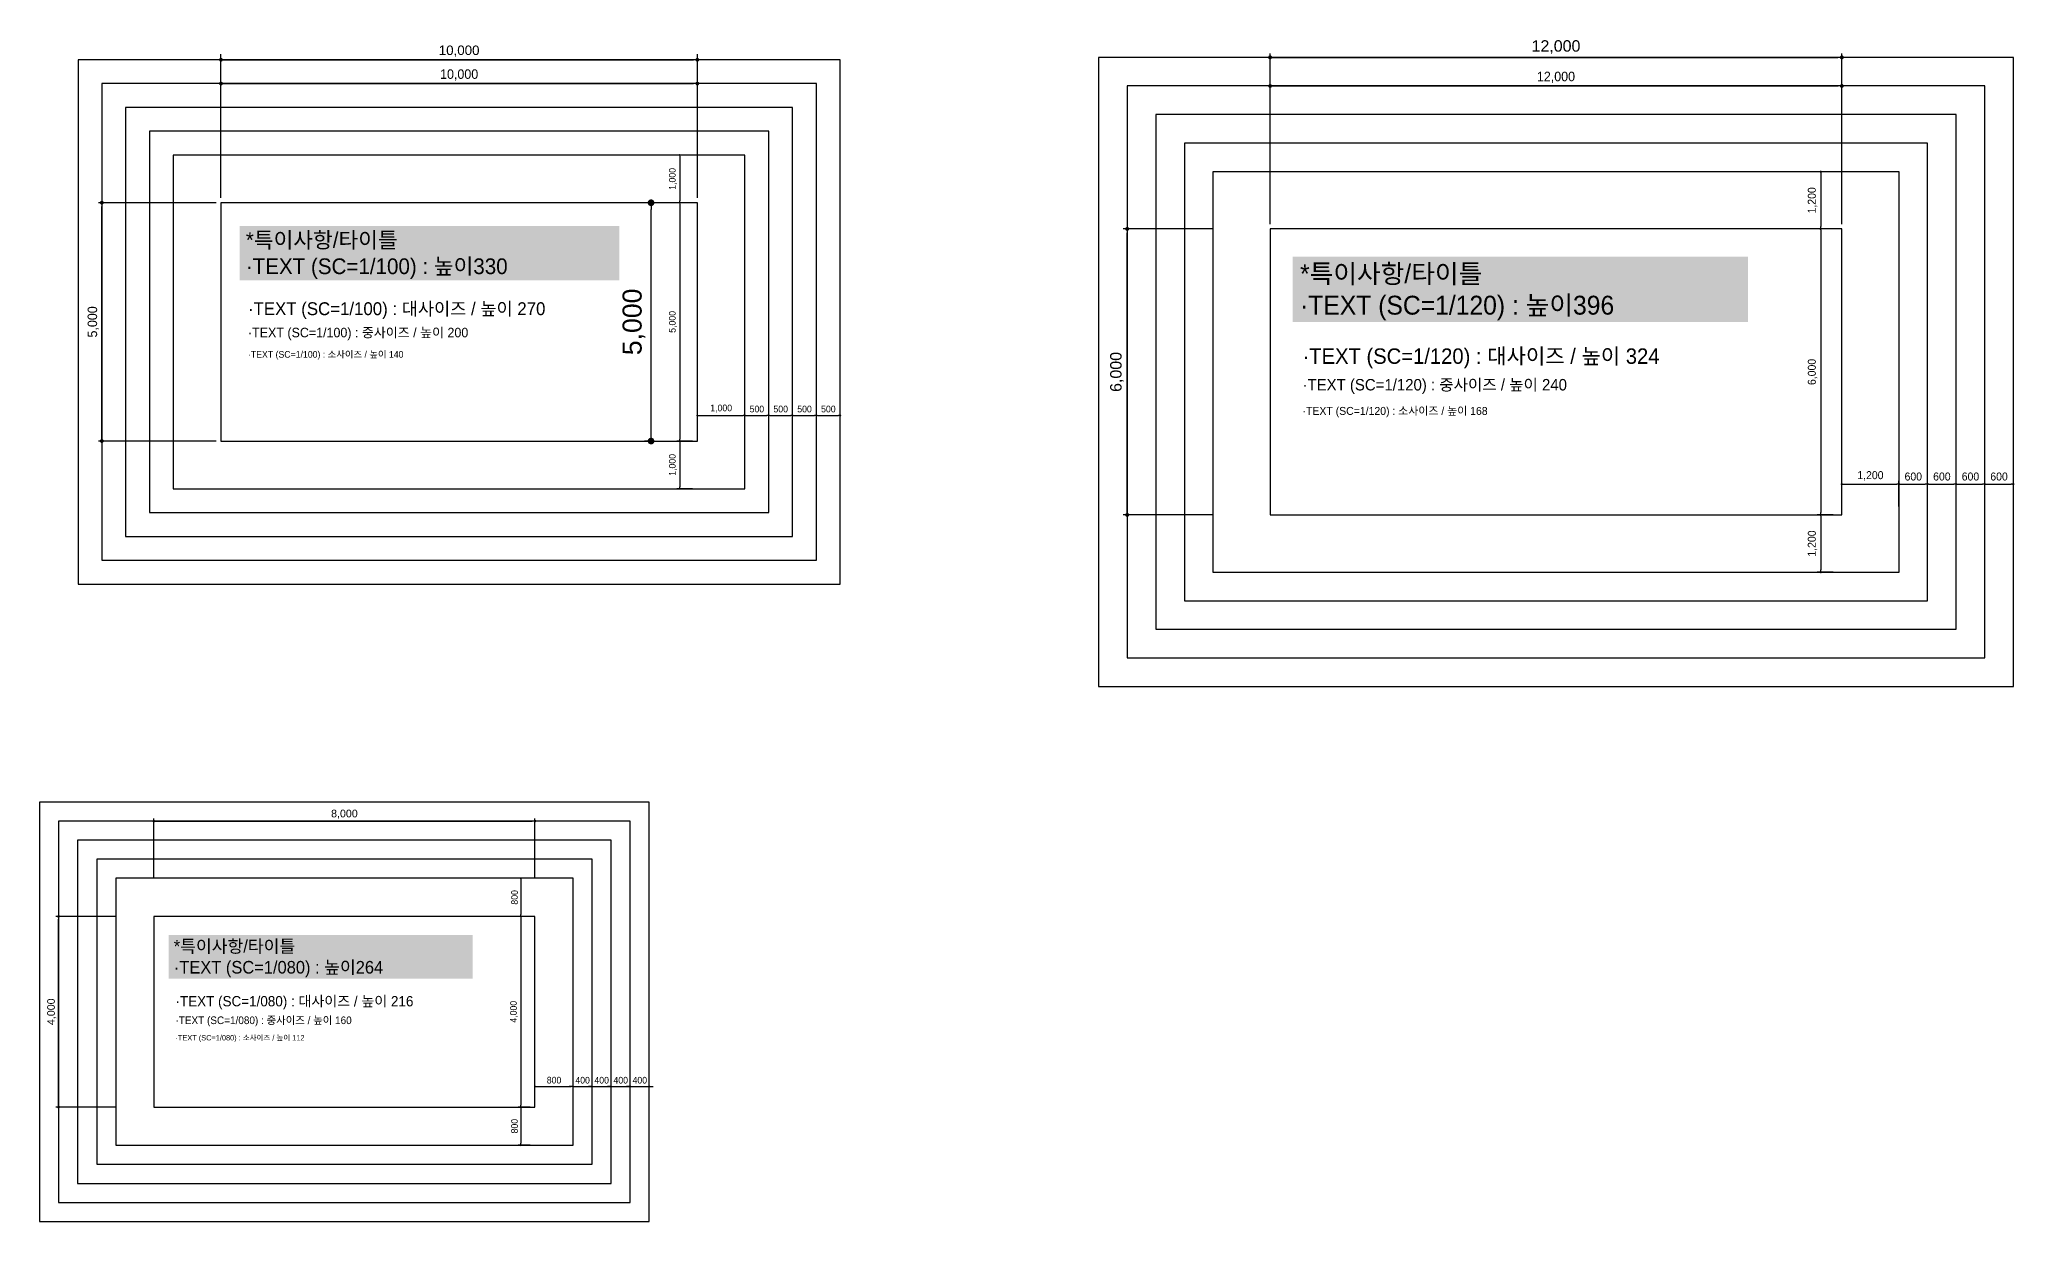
# Model space of a CAD drawing. Header units: millimetres. Extents: x -223175 to 287756, y -120611 to 352956.
# Drawn here: x -204078 to -162623, y -79862 to -55065 of the extents above; entities that cross this region are included whole.
import ezdxf
from ezdxf.enums import TextEntityAlignment as Align

# ---------------------------------------------------------------- set-up
doc = ezdxf.new("R2010")
doc.units = ezdxf.units.MM
doc.header["$LTSCALE"] = 50
doc.header["$PDMODE"] = 35
doc.layers.get('DEFPOINTS').update_dxf_attribs({"color": 108})
for name, color, linetype in [('1_ 설계변경(예정작업) 240', 240, 'Continuous'), ('EL_TEXT', 4, 'Continuous'), ('I-DIM', 255, 'Continuous')]:
    doc.layers.add(name, color=color, linetype=linetype)
doc.layers.add('Defpoint_ Grid Line_ 108', color=108, linetype='Continuous', plot=False)
doc.styles.add('HY울릉도L', font='HY울릉도l.ttf')
doc.styles.get("Standard").update_dxf_attribs({"font": 'arial.ttf'})
doc.dimstyles.new('YI_DIM_080 내부치수', dxfattribs={"dimscale": 80, "dimtxt": 2, "dimasz": 0.7, "dimexe": 0.7, "dimexo": 10, "dimgap": 0.6, "dimtad": 1, "dimdec": 0, "dimzin": 0, "dimdsep": 46, "dimlunit": 6, "dimtxsty": 'Standard', "dimblk": 'DOT', "dimcen": 0.09, "dimdle": 1, "dimclrd": 14, "dimclre": 14, "dimclrt": 3, "dimadec": 0, "dimazin": 0, "dimtfac": 1, "dimtdec": 0, "dimtix": 1, "dimtmove": 2, "dimatfit": 3, "dimldrblk": 'DOT', "dimfxl": 1, "dimtolj": 1, "dimtzin": 0, "dimarcsym": 0})
doc.dimstyles.new('YI_DIM_100 건축', dxfattribs={"dimscale": 100, "dimtxt": 2, "dimasz": 0.8, "dimexe": 1.2, "dimexo": 10, "dimgap": 0.6, "dimtad": 1, "dimdec": 0, "dimzin": 0, "dimdsep": 46, "dimlunit": 6, "dimtxsty": 'Standard', "dimblk": 'DOT', "dimcen": 0.09, "dimdle": 1, "dimclrt": 7, "dimadec": 0, "dimazin": 0, "dimtfac": 1, "dimtdec": 0, "dimtix": 1, "dimtmove": 2, "dimatfit": 3, "dimldrblk": 'DOT', "dimfxl": 1, "dimtolj": 1, "dimtzin": 0, "dimarcsym": 0})
doc.dimstyles.new('YI_DIM_100 안목치수', dxfattribs={"dimscale": 100, "dimtxt": 2, "dimasz": 0.8, "dimexe": 0.7, "dimexo": 1, "dimgap": 0.6, "dimtad": 1, "dimdec": 0, "dimdsep": 46, "dimlunit": 6, "dimtxsty": 'HY울릉도L', "dimblk": 'DOT', "dimcen": 5, "dimdle": 1.5, "dimclrd": 14, "dimclre": 14, "dimclrt": 4, "dimadec": 0, "dimazin": 0, "dimtfac": 1, "dimtdec": 0, "dimtix": 1, "dimtmove": 2, "dimatfit": 3, "dimldrblk": 'DOT', "dimfxl": 1, "dimtolj": 1, "dimtzin": 0, "dimarcsym": 0})
doc.dimstyles.new('YI_DIM_100 최소치수', dxfattribs={"dimscale": 100, "dimtxt": 1.4, "dimasz": 0.4, "dimexe": 0.6, "dimexo": 1, "dimgap": 0.6, "dimtad": 1, "dimdec": 0, "dimdsep": 46, "dimlunit": 6, "dimtxsty": 'HY울릉도L', "dimblk": 'DOT', "dimcen": 5, "dimdle": 1.5, "dimclrd": 14, "dimclre": 14, "dimclrt": 4, "dimadec": 0, "dimazin": 0, "dimtfac": 1, "dimtdec": 0, "dimtix": 1, "dimtmove": 2, "dimatfit": 3, "dimldrblk": 'DOT', "dimfxl": 1, "dimtolj": 1, "dimtzin": 0, "dimarcsym": 0})
doc.dimstyles.new('YI_DIM_120 건축', dxfattribs={"dimscale": 120, "dimtxt": 2, "dimasz": 0.7, "dimexe": 0.7, "dimexo": 10, "dimgap": 0.6, "dimtad": 1, "dimdec": 0, "dimzin": 0, "dimdsep": 46, "dimlunit": 6, "dimtxsty": 'Standard', "dimblk": 'DOT', "dimcen": 0.09, "dimdle": 1, "dimclrd": 7, "dimclre": 7, "dimclrt": 3, "dimadec": 4, "dimazin": 0, "dimtfac": 1, "dimtdec": 0, "dimtix": 1, "dimtmove": 2, "dimatfit": 3, "dimldrblk": 'DOT', "dimfxl": 1, "dimtolj": 1, "dimtzin": 0, "dimarcsym": 0})
doc.dimstyles.new('YI_DIM_120 안목치수', dxfattribs={"dimscale": 120, "dimtxt": 2, "dimasz": 0.7, "dimexe": 0.7, "dimexo": 10, "dimgap": 0.6, "dimtad": 1, "dimdec": 0, "dimzin": 0, "dimdsep": 46, "dimlunit": 6, "dimtxsty": 'Standard', "dimblk": 'DOT', "dimcen": 0.09, "dimdle": 1, "dimclrd": 7, "dimclre": 7, "dimclrt": 3, "dimadec": 0, "dimazin": 0, "dimtfac": 1, "dimtdec": 0, "dimtix": 1, "dimtmove": 2, "dimatfit": 3, "dimldrblk": 'DOT', "dimfxl": 1, "dimtolj": 1, "dimtzin": 0, "dimarcsym": 0})
doc.dimstyles.new('YI_DIM_120 최소치수', dxfattribs={"dimscale": 120, "dimtxt": 1.4, "dimasz": 0.4, "dimexe": 0.6, "dimexo": 1.5, "dimgap": 0.6, "dimtad": 1, "dimdec": 0, "dimdsep": 46, "dimlunit": 6, "dimtxsty": 'HY울릉도L', "dimblk": 'DOT', "dimcen": 5, "dimdle": 1.5, "dimclrd": 14, "dimclre": 14, "dimclrt": 7, "dimadec": 0, "dimazin": 0, "dimtfac": 1, "dimtdec": 0, "dimtix": 1, "dimtmove": 2, "dimatfit": 3, "dimldrblk": 'DOT', "dimfxl": 1, "dimtolj": 1, "dimtzin": 0, "dimarcsym": 0})
doc.dimstyles.new('YI_DIM_200 내부치수', dxfattribs={"dimscale": 200, "dimtxt": 2, "dimasz": 0.7, "dimexe": 0.7, "dimexo": 5, "dimgap": 0.6, "dimtad": 1, "dimdec": 0, "dimzin": 0, "dimdsep": 46, "dimlunit": 6, "dimtxsty": 'Standard', "dimblk": 'DOT', "dimcen": 0.09, "dimdle": 1, "dimclrd": 256, "dimclre": 256, "dimclrt": 3, "dimadec": 0, "dimazin": 0, "dimtfac": 1, "dimtdec": 0, "dimtix": 1, "dimtmove": 2, "dimatfit": 3, "dimldrblk": 'DOT', "dimfxl": 1, "dimtolj": 1, "dimtzin": 0, "dimarcsym": 0})

# ---------------------------------------------------------------- blocks, each defined once
blk = doc.blocks.new('_Dot')
at = {"color": 0, "linetype": 'ByBlock', "lineweight": -2}
blk.add_line((-0.5, 0), (-1, 0), dxfattribs=at)
at = {"color": 0, "linetype": 'ByBlock', "const_width": 0.5}
blk.add_lwpolyline([(-0.25, 0, 1), (0.25, 0, 1)], format="xyb", close=True, dxfattribs=at)
blk = doc.blocks.new('*D1374')
at = {"layer": 'DEFPOINTS', "color": 0}
for p in [(-202770, -58489), (-200270, -58489), (-200270, -63489)]:
    blk.add_point(p, dxfattribs=at)
at = {"layer": 'I-DIM', "color": 14, "lineweight": -2}
for p, q in [((-200370, -58489), (-202840, -58489)), ((-202770, -63409), (-202770, -58569)), ((-200370, -63489), (-202840, -63489))]:
    blk.add_line(p, q, dxfattribs=at)
at = {"layer": 'I-DIM', "color": 14, "linetype": 'ByBlock', "lineweight": -2, "xscale": 80, "yscale": 80, "zscale": 80}
for p, rotation in [((-202770, -58489), 90), ((-202770, -63489), 270)]:
    blk.add_blockref('_Dot', p, dxfattribs=dict(at, rotation=rotation))
at = {"layer": 'I-DIM', "color": 4, "insert": (-202950, -60989), "char_height": 200, "attachment_point": 5, "rotation": 90, "style": 'HY울릉도L'}
blk.add_mtext('\\A1;5,000', dxfattribs=at)
blk = doc.blocks.new('*D1375')
at = {"layer": 'DEFPOINTS', "color": 0}
for p in [(-190270, -55489), (-200270, -58489), (-190270, -58489)]:
    blk.add_point(p, dxfattribs=at)
at = {"layer": 'I-DIM', "color": 0, "lineweight": -2}
for p, q in [((-200270, -57489), (-200270, -55369)), ((-200190, -55489), (-190350, -55489)), ((-190270, -57489), (-190270, -55369))]:
    blk.add_line(p, q, dxfattribs=at)
at = {"layer": 'I-DIM', "color": 0, "linetype": 'ByBlock', "lineweight": -2, "xscale": 80, "yscale": 80, "zscale": 80, "rotation": 180}
blk.add_blockref('_Dot', (-200270, -55489), dxfattribs=at)
at = {"layer": 'I-DIM', "color": 0, "linetype": 'ByBlock', "lineweight": -2, "xscale": 80, "yscale": 80, "zscale": 80}
blk.add_blockref('_Dot', (-190270, -55489), dxfattribs=at)
at = {"layer": 'I-DIM', "color": 7, "insert": (-195270, -55309), "char_height": 200, "attachment_point": 5}
blk.add_mtext('\\A1;10,000', dxfattribs=at)
blk = doc.blocks.new('*D1376')
at = {"layer": 'DEFPOINTS', "color": 0}
for p in [(-190270, -57489), (-190639, -58489), (-190270, -58489)]:
    blk.add_point(p, dxfattribs=at)
at = {"layer": 'I-DIM', "color": 14, "lineweight": -2}
for p, q in [((-190370, -57489), (-190699, -57489)), ((-190639, -57529), (-190639, -58449)), ((-190370, -58489), (-190699, -58489))]:
    blk.add_line(p, q, dxfattribs=at)
at = {"layer": 'I-DIM', "color": 14, "linetype": 'ByBlock', "lineweight": -2, "xscale": 40, "yscale": 40, "zscale": 40}
for p, rotation in [((-190639, -57489), 90), ((-190639, -58489), 270)]:
    blk.add_blockref('_Dot', p, dxfattribs=dict(at, rotation=rotation))
at = {"layer": 'I-DIM', "color": 4, "insert": (-190783, -57989), "char_height": 140, "attachment_point": 5, "rotation": 90, "style": 'HY울릉도L'}
blk.add_mtext('\\A1;1,000', dxfattribs=at)
blk = doc.blocks.new('*D1377')
at = {"layer": 'DEFPOINTS', "color": 0}
for p in [(-190270, -58489), (-190639, -63489), (-190270, -63489)]:
    blk.add_point(p, dxfattribs=at)
at = {"layer": 'I-DIM', "color": 14, "lineweight": -2}
for p, q in [((-190370, -58489), (-190699, -58489)), ((-190639, -58529), (-190639, -63449)), ((-190370, -63489), (-190699, -63489))]:
    blk.add_line(p, q, dxfattribs=at)
at = {"layer": 'I-DIM', "color": 14, "linetype": 'ByBlock', "lineweight": -2, "xscale": 40, "yscale": 40, "zscale": 40}
for p, rotation in [((-190639, -58489), 90), ((-190639, -63489), 270)]:
    blk.add_blockref('_Dot', p, dxfattribs=dict(at, rotation=rotation))
at = {"layer": 'I-DIM', "color": 4, "insert": (-190783, -60989), "char_height": 140, "attachment_point": 5, "rotation": 90, "style": 'HY울릉도L'}
blk.add_mtext('\\A1;5,000', dxfattribs=at)
blk = doc.blocks.new('*D1378')
at = {"layer": 'DEFPOINTS', "color": 0}
for p in [(-190270, -63489), (-190639, -64489), (-190270, -64489)]:
    blk.add_point(p, dxfattribs=at)
at = {"layer": 'I-DIM', "color": 14, "lineweight": -2}
for p, q in [((-190370, -63489), (-190699, -63489)), ((-190639, -63529), (-190639, -64449)), ((-190370, -64489), (-190699, -64489))]:
    blk.add_line(p, q, dxfattribs=at)
at = {"layer": 'I-DIM', "color": 14, "linetype": 'ByBlock', "lineweight": -2, "xscale": 40, "yscale": 40, "zscale": 40}
for p, rotation in [((-190639, -63489), 90), ((-190639, -64489), 270)]:
    blk.add_blockref('_Dot', p, dxfattribs=dict(at, rotation=rotation))
at = {"layer": 'I-DIM', "color": 4, "insert": (-190783, -63989), "char_height": 140, "attachment_point": 5, "rotation": 90, "style": 'HY울릉도L'}
blk.add_mtext('\\A1;1,000', dxfattribs=at)
blk = doc.blocks.new('*D1379')
at = {"layer": 'DEFPOINTS', "color": 0}
for p in [(-189270, -62951), (-190270, -63489), (-189270, -63489)]:
    blk.add_point(p, dxfattribs=at)
at = {"layer": 'I-DIM', "color": 14, "lineweight": -2}
for p, q in [((-190270, -63389), (-190270, -62891)), ((-190230, -62951), (-189310, -62951)), ((-189270, -63389), (-189270, -62891))]:
    blk.add_line(p, q, dxfattribs=at)
at = {"layer": 'I-DIM', "color": 14, "linetype": 'ByBlock', "lineweight": -2, "xscale": 40, "yscale": 40, "zscale": 40, "rotation": 180}
blk.add_blockref('_Dot', (-190270, -62951), dxfattribs=at)
at = {"layer": 'I-DIM', "color": 14, "linetype": 'ByBlock', "lineweight": -2, "xscale": 40, "yscale": 40, "zscale": 40}
blk.add_blockref('_Dot', (-189270, -62951), dxfattribs=at)
at = {"layer": 'I-DIM', "color": 4, "insert": (-189770, -62807), "char_height": 140, "attachment_point": 5, "style": 'HY울릉도L'}
blk.add_mtext('\\A1;1,000', dxfattribs=at)
blk = doc.blocks.new('*D1380')
at = {"layer": 'DEFPOINTS', "color": 0}
for p in [(-188770, -62951), (-189270, -63489), (-188770, -63489)]:
    blk.add_point(p, dxfattribs=at)
at = {"layer": 'I-DIM', "color": 14, "lineweight": -2}
for p, q in [((-189270, -63389), (-189270, -62891)), ((-189230, -62951), (-188810, -62951)), ((-188770, -63389), (-188770, -62891))]:
    blk.add_line(p, q, dxfattribs=at)
at = {"layer": 'I-DIM', "color": 14, "linetype": 'ByBlock', "lineweight": -2, "xscale": 40, "yscale": 40, "zscale": 40, "rotation": 180}
blk.add_blockref('_Dot', (-189270, -62951), dxfattribs=at)
at = {"layer": 'I-DIM', "color": 14, "linetype": 'ByBlock', "lineweight": -2, "xscale": 40, "yscale": 40, "zscale": 40}
blk.add_blockref('_Dot', (-188770, -62951), dxfattribs=at)
at = {"layer": 'I-DIM', "color": 4, "insert": (-189020, -62818), "char_height": 140, "attachment_point": 5, "style": 'HY울릉도L'}
blk.add_mtext('\\A1;500', dxfattribs=at)
blk = doc.blocks.new('*D1381')
at = {"layer": 'DEFPOINTS', "color": 0}
for p in [(-188270, -62951), (-188770, -63489), (-188270, -63489)]:
    blk.add_point(p, dxfattribs=at)
at = {"layer": 'I-DIM', "color": 14, "lineweight": -2}
for p, q in [((-188770, -63389), (-188770, -62891)), ((-188730, -62951), (-188310, -62951)), ((-188270, -63389), (-188270, -62891))]:
    blk.add_line(p, q, dxfattribs=at)
at = {"layer": 'I-DIM', "color": 14, "linetype": 'ByBlock', "lineweight": -2, "xscale": 40, "yscale": 40, "zscale": 40, "rotation": 180}
blk.add_blockref('_Dot', (-188770, -62951), dxfattribs=at)
at = {"layer": 'I-DIM', "color": 14, "linetype": 'ByBlock', "lineweight": -2, "xscale": 40, "yscale": 40, "zscale": 40}
blk.add_blockref('_Dot', (-188270, -62951), dxfattribs=at)
at = {"layer": 'I-DIM', "color": 4, "insert": (-188520, -62818), "char_height": 140, "attachment_point": 5, "style": 'HY울릉도L'}
blk.add_mtext('\\A1;500', dxfattribs=at)
blk = doc.blocks.new('*D1382')
at = {"layer": 'DEFPOINTS', "color": 0}
for p in [(-187770, -62951), (-188270, -63489), (-187770, -63489)]:
    blk.add_point(p, dxfattribs=at)
at = {"layer": 'I-DIM', "color": 14, "lineweight": -2}
for p, q in [((-188270, -63389), (-188270, -62891)), ((-188230, -62951), (-187810, -62951)), ((-187770, -63389), (-187770, -62891))]:
    blk.add_line(p, q, dxfattribs=at)
at = {"layer": 'I-DIM', "color": 14, "linetype": 'ByBlock', "lineweight": -2, "xscale": 40, "yscale": 40, "zscale": 40, "rotation": 180}
blk.add_blockref('_Dot', (-188270, -62951), dxfattribs=at)
at = {"layer": 'I-DIM', "color": 14, "linetype": 'ByBlock', "lineweight": -2, "xscale": 40, "yscale": 40, "zscale": 40}
blk.add_blockref('_Dot', (-187770, -62951), dxfattribs=at)
at = {"layer": 'I-DIM', "color": 4, "insert": (-188020, -62818), "char_height": 140, "attachment_point": 5, "style": 'HY울릉도L'}
blk.add_mtext('\\A1;500', dxfattribs=at)
blk = doc.blocks.new('*D1383')
at = {"layer": 'DEFPOINTS', "color": 0}
for p in [(-190270, -55989), (-200270, -58489), (-190270, -58489)]:
    blk.add_point(p, dxfattribs=at)
at = {"layer": 'I-DIM', "color": 14, "lineweight": -2}
for p, q in [((-200270, -58389), (-200270, -55919)), ((-190270, -58389), (-190270, -55919)), ((-200190, -55989), (-190350, -55989))]:
    blk.add_line(p, q, dxfattribs=at)
at = {"layer": 'I-DIM', "color": 14, "linetype": 'ByBlock', "lineweight": -2, "xscale": 80, "yscale": 80, "zscale": 80, "rotation": 180}
blk.add_blockref('_Dot', (-200270, -55989), dxfattribs=at)
at = {"layer": 'I-DIM', "color": 14, "linetype": 'ByBlock', "lineweight": -2, "xscale": 80, "yscale": 80, "zscale": 80}
blk.add_blockref('_Dot', (-190270, -55989), dxfattribs=at)
at = {"layer": 'I-DIM', "color": 4, "insert": (-195270, -55809), "char_height": 200, "attachment_point": 5, "style": 'HY울릉도L'}
blk.add_mtext('\\A1;10,000', dxfattribs=at)
blk = doc.blocks.new('*D1384')
at = {"layer": 'DEFPOINTS', "color": 0}
for p in [(-191242, -58489), (-190270, -58489), (-190270, -63489)]:
    blk.add_point(p, dxfattribs=at)
at = {"layer": 'I-DIM', "lineweight": -2}
for p, q in [((-191270, -58489), (-191382, -58489)), ((-191242, -63349), (-191242, -58629)), ((-191270, -63489), (-191382, -63489))]:
    blk.add_line(p, q, dxfattribs=at)
at = {"layer": 'I-DIM', "linetype": 'ByBlock', "lineweight": -2, "xscale": 140, "yscale": 140, "zscale": 140}
for p, rotation in [((-191242, -58489), 90), ((-191242, -63489), 270)]:
    blk.add_blockref('_Dot', p, dxfattribs=dict(at, rotation=rotation))
at = {"layer": 'I-DIM', "color": 3, "insert": (-191602, -60989), "char_height": 400, "attachment_point": 5, "rotation": 90}
blk.add_mtext('\\A1;5,000', dxfattribs=at)
blk = doc.blocks.new('*D1402')
at = {"layer": 'DEFPOINTS', "color": 0}
for p in [(-187270, -62951), (-187770, -63489), (-187270, -63489)]:
    blk.add_point(p, dxfattribs=at)
at = {"layer": 'I-DIM', "color": 14, "lineweight": -2}
for p, q in [((-187770, -63389), (-187770, -62891)), ((-187730, -62951), (-187310, -62951)), ((-187270, -63389), (-187270, -62891))]:
    blk.add_line(p, q, dxfattribs=at)
at = {"layer": 'I-DIM', "color": 14, "linetype": 'ByBlock', "lineweight": -2, "xscale": 40, "yscale": 40, "zscale": 40, "rotation": 180}
blk.add_blockref('_Dot', (-187770, -62951), dxfattribs=at)
at = {"layer": 'I-DIM', "color": 14, "linetype": 'ByBlock', "lineweight": -2, "xscale": 40, "yscale": 40, "zscale": 40}
blk.add_blockref('_Dot', (-187270, -62951), dxfattribs=at)
at = {"layer": 'I-DIM', "color": 4, "insert": (-187520, -62818), "char_height": 140, "attachment_point": 5, "style": 'HY울릉도L'}
blk.add_mtext('\\A1;500', dxfattribs=at)
blk = doc.blocks.new('*D1433')
at = {"layer": 'DEFPOINTS', "color": 0}
for p in [(-181247, -59039), (-178247, -59039), (-178247, -65039)]:
    blk.add_point(p, dxfattribs=at)
at = {"layer": 'I-DIM', "color": 7, "lineweight": -2}
for p, q in [((-179447, -59039), (-181331, -59039)), ((-181247, -64955), (-181247, -59123)), ((-179447, -65039), (-181331, -65039))]:
    blk.add_line(p, q, dxfattribs=at)
at = {"layer": 'I-DIM', "color": 7, "linetype": 'ByBlock', "lineweight": -2, "xscale": 84, "yscale": 84, "zscale": 84}
for p, rotation in [((-181247, -59039), 90), ((-181247, -65039), 270)]:
    blk.add_blockref('_Dot', p, dxfattribs=dict(at, rotation=rotation))
at = {"layer": 'I-DIM', "color": 3, "insert": (-181463, -62039), "char_height": 240, "attachment_point": 5, "rotation": 90}
blk.add_mtext('\\A1;6,000', dxfattribs=at)
blk = doc.blocks.new('*D1434')
at = {"layer": 'DEFPOINTS', "color": 0}
for p in [(-166247, -55439), (-178247, -59039), (-166247, -59039)]:
    blk.add_point(p, dxfattribs=at)
at = {"layer": 'I-DIM', "color": 7, "lineweight": -2}
for p, q in [((-178247, -57839), (-178247, -55355)), ((-178163, -55439), (-166331, -55439)), ((-166247, -57839), (-166247, -55355))]:
    blk.add_line(p, q, dxfattribs=at)
at = {"layer": 'I-DIM', "color": 7, "linetype": 'ByBlock', "lineweight": -2, "xscale": 84, "yscale": 84, "zscale": 84, "rotation": 180}
blk.add_blockref('_Dot', (-178247, -55439), dxfattribs=at)
at = {"layer": 'I-DIM', "color": 7, "linetype": 'ByBlock', "lineweight": -2, "xscale": 84, "yscale": 84, "zscale": 84}
blk.add_blockref('_Dot', (-166247, -55439), dxfattribs=at)
at = {"layer": 'I-DIM', "color": 3, "insert": (-172247, -55222), "char_height": 240, "attachment_point": 5}
blk.add_mtext('\\A1;12,000', dxfattribs=at)
blk = doc.blocks.new('*D1435')
at = {"layer": 'DEFPOINTS', "color": 0}
for p in [(-166247, -57839), (-166690, -59039), (-166247, -59039)]:
    blk.add_point(p, dxfattribs=at)
at = {"layer": 'I-DIM', "color": 14, "lineweight": -2}
for p, q in [((-166427, -57839), (-166762, -57839)), ((-166690, -57887), (-166690, -58991)), ((-166427, -59039), (-166762, -59039))]:
    blk.add_line(p, q, dxfattribs=at)
at = {"layer": 'I-DIM', "color": 14, "linetype": 'ByBlock', "lineweight": -2, "xscale": 48, "yscale": 48, "zscale": 48}
for p, rotation in [((-166690, -57839), 90), ((-166690, -59039), 270)]:
    blk.add_blockref('_Dot', p, dxfattribs=dict(at, rotation=rotation))
at = {"layer": 'I-DIM', "color": 7, "insert": (-166862, -58439), "char_height": 168, "attachment_point": 5, "rotation": 90, "style": 'HY울릉도L'}
blk.add_mtext('\\A1;1,200', dxfattribs=at)
blk = doc.blocks.new('*D1436')
at = {"layer": 'DEFPOINTS', "color": 0}
for p in [(-166247, -59039), (-166690, -65039), (-166247, -65039)]:
    blk.add_point(p, dxfattribs=at)
at = {"layer": 'I-DIM', "color": 14, "lineweight": -2}
for p, q in [((-166427, -59039), (-166762, -59039)), ((-166690, -59087), (-166690, -64991)), ((-166427, -65039), (-166762, -65039))]:
    blk.add_line(p, q, dxfattribs=at)
at = {"layer": 'I-DIM', "color": 14, "linetype": 'ByBlock', "lineweight": -2, "xscale": 48, "yscale": 48, "zscale": 48}
for p, rotation in [((-166690, -59039), 90), ((-166690, -65039), 270)]:
    blk.add_blockref('_Dot', p, dxfattribs=dict(at, rotation=rotation))
at = {"layer": 'I-DIM', "color": 7, "insert": (-166862, -62039), "char_height": 168, "attachment_point": 5, "rotation": 90, "style": 'HY울릉도L'}
blk.add_mtext('\\A1;6,000', dxfattribs=at)
blk = doc.blocks.new('*D1437')
at = {"layer": 'DEFPOINTS', "color": 0}
for p in [(-166247, -65039), (-166690, -66239), (-166247, -66239)]:
    blk.add_point(p, dxfattribs=at)
at = {"layer": 'I-DIM', "color": 14, "lineweight": -2}
for p, q in [((-166427, -65039), (-166762, -65039)), ((-166690, -65087), (-166690, -66191)), ((-166427, -66239), (-166762, -66239))]:
    blk.add_line(p, q, dxfattribs=at)
at = {"layer": 'I-DIM', "color": 14, "linetype": 'ByBlock', "lineweight": -2, "xscale": 48, "yscale": 48, "zscale": 48}
for p, rotation in [((-166690, -65039), 90), ((-166690, -66239), 270)]:
    blk.add_blockref('_Dot', p, dxfattribs=dict(at, rotation=rotation))
at = {"layer": 'I-DIM', "color": 7, "insert": (-166862, -65639), "char_height": 168, "attachment_point": 5, "rotation": 90, "style": 'HY울릉도L'}
blk.add_mtext('\\A1;1,200', dxfattribs=at)
blk = doc.blocks.new('*D1438')
at = {"layer": 'DEFPOINTS', "color": 0}
for p in [(-165047, -64393), (-166247, -65039), (-165047, -65039)]:
    blk.add_point(p, dxfattribs=at)
at = {"layer": 'I-DIM', "color": 14, "lineweight": -2}
for p, q in [((-166247, -64859), (-166247, -64321)), ((-166199, -64393), (-165095, -64393)), ((-165047, -64859), (-165047, -64321))]:
    blk.add_line(p, q, dxfattribs=at)
at = {"layer": 'I-DIM', "color": 14, "linetype": 'ByBlock', "lineweight": -2, "xscale": 48, "yscale": 48, "zscale": 48, "rotation": 180}
blk.add_blockref('_Dot', (-166247, -64393), dxfattribs=at)
at = {"layer": 'I-DIM', "color": 14, "linetype": 'ByBlock', "lineweight": -2, "xscale": 48, "yscale": 48, "zscale": 48}
blk.add_blockref('_Dot', (-165047, -64393), dxfattribs=at)
at = {"layer": 'I-DIM', "color": 7, "insert": (-165647, -64220), "char_height": 168, "attachment_point": 5, "style": 'HY울릉도L'}
blk.add_mtext('\\A1;1,200', dxfattribs=at)
blk = doc.blocks.new('*D1439')
at = {"layer": 'DEFPOINTS', "color": 0}
for p in [(-164447, -64393), (-165047, -65039), (-164447, -65039)]:
    blk.add_point(p, dxfattribs=at)
at = {"layer": 'I-DIM', "color": 14, "lineweight": -2}
for p, q in [((-165047, -64859), (-165047, -64321)), ((-164999, -64393), (-164495, -64393)), ((-164447, -64859), (-164447, -64321))]:
    blk.add_line(p, q, dxfattribs=at)
at = {"layer": 'I-DIM', "color": 14, "linetype": 'ByBlock', "lineweight": -2, "xscale": 48, "yscale": 48, "zscale": 48, "rotation": 180}
blk.add_blockref('_Dot', (-165047, -64393), dxfattribs=at)
at = {"layer": 'I-DIM', "color": 14, "linetype": 'ByBlock', "lineweight": -2, "xscale": 48, "yscale": 48, "zscale": 48}
blk.add_blockref('_Dot', (-164447, -64393), dxfattribs=at)
at = {"layer": 'I-DIM', "color": 7, "insert": (-164747, -64234), "char_height": 168, "attachment_point": 5, "style": 'HY울릉도L'}
blk.add_mtext('\\A1;600', dxfattribs=at)
blk = doc.blocks.new('*D1440')
at = {"layer": 'DEFPOINTS', "color": 0}
for p in [(-166247, -56039), (-178247, -59039), (-166247, -59039)]:
    blk.add_point(p, dxfattribs=at)
at = {"layer": 'I-DIM', "color": 14, "lineweight": -2}
for p, q in [((-178247, -58939), (-178247, -55969)), ((-178167, -56039), (-166327, -56039)), ((-166247, -58939), (-166247, -55969))]:
    blk.add_line(p, q, dxfattribs=at)
at = {"layer": 'I-DIM', "color": 14, "linetype": 'ByBlock', "lineweight": -2, "xscale": 80, "yscale": 80, "zscale": 80, "rotation": 180}
blk.add_blockref('_Dot', (-178247, -56039), dxfattribs=at)
at = {"layer": 'I-DIM', "color": 14, "linetype": 'ByBlock', "lineweight": -2, "xscale": 80, "yscale": 80, "zscale": 80}
blk.add_blockref('_Dot', (-166247, -56039), dxfattribs=at)
at = {"layer": 'I-DIM', "color": 4, "insert": (-172247, -55859), "char_height": 200, "attachment_point": 5, "style": 'HY울릉도L'}
blk.add_mtext('\\A1;12,000', dxfattribs=at)
blk = doc.blocks.new('*D1441')
at = {"layer": 'DEFPOINTS', "color": 0}
for p in [(-163247, -64393), (-163847, -65039), (-163247, -65039)]:
    blk.add_point(p, dxfattribs=at)
at = {"layer": 'I-DIM', "color": 14, "lineweight": -2}
for p, q in [((-163847, -64859), (-163847, -64321)), ((-163799, -64393), (-163295, -64393)), ((-163247, -64859), (-163247, -64321))]:
    blk.add_line(p, q, dxfattribs=at)
at = {"layer": 'I-DIM', "color": 14, "linetype": 'ByBlock', "lineweight": -2, "xscale": 48, "yscale": 48, "zscale": 48, "rotation": 180}
blk.add_blockref('_Dot', (-163847, -64393), dxfattribs=at)
at = {"layer": 'I-DIM', "color": 14, "linetype": 'ByBlock', "lineweight": -2, "xscale": 48, "yscale": 48, "zscale": 48}
blk.add_blockref('_Dot', (-163247, -64393), dxfattribs=at)
at = {"layer": 'I-DIM', "color": 7, "insert": (-163547, -64234), "char_height": 168, "attachment_point": 5, "style": 'HY울릉도L'}
blk.add_mtext('\\A1;600', dxfattribs=at)
blk = doc.blocks.new('*D1442')
at = {"layer": 'DEFPOINTS', "color": 0}
for p in [(-163847, -64393), (-164447, -65039), (-163847, -65039)]:
    blk.add_point(p, dxfattribs=at)
at = {"layer": 'I-DIM', "color": 14, "lineweight": -2}
for p, q in [((-164447, -64859), (-164447, -64321)), ((-164399, -64393), (-163895, -64393)), ((-163847, -64859), (-163847, -64321))]:
    blk.add_line(p, q, dxfattribs=at)
at = {"layer": 'I-DIM', "color": 14, "linetype": 'ByBlock', "lineweight": -2, "xscale": 48, "yscale": 48, "zscale": 48, "rotation": 180}
blk.add_blockref('_Dot', (-164447, -64393), dxfattribs=at)
at = {"layer": 'I-DIM', "color": 14, "linetype": 'ByBlock', "lineweight": -2, "xscale": 48, "yscale": 48, "zscale": 48}
blk.add_blockref('_Dot', (-163847, -64393), dxfattribs=at)
at = {"layer": 'I-DIM', "color": 7, "insert": (-164147, -64234), "char_height": 168, "attachment_point": 5, "style": 'HY울릉도L'}
blk.add_mtext('\\A1;600', dxfattribs=at)
blk = doc.blocks.new('*D1443')
at = {"layer": 'DEFPOINTS', "color": 0}
for p in [(-162647, -64393), (-163247, -65039), (-162647, -65039)]:
    blk.add_point(p, dxfattribs=at)
at = {"layer": 'I-DIM', "color": 14, "lineweight": -2}
for p, q in [((-163247, -64859), (-163247, -64321)), ((-163199, -64393), (-162695, -64393)), ((-162647, -64859), (-162647, -64321))]:
    blk.add_line(p, q, dxfattribs=at)
at = {"layer": 'I-DIM', "color": 14, "linetype": 'ByBlock', "lineweight": -2, "xscale": 48, "yscale": 48, "zscale": 48, "rotation": 180}
blk.add_blockref('_Dot', (-163247, -64393), dxfattribs=at)
at = {"layer": 'I-DIM', "color": 14, "linetype": 'ByBlock', "lineweight": -2, "xscale": 48, "yscale": 48, "zscale": 48}
blk.add_blockref('_Dot', (-162647, -64393), dxfattribs=at)
at = {"layer": 'I-DIM', "color": 7, "insert": (-162947, -64234), "char_height": 168, "attachment_point": 5, "style": 'HY울릉도L'}
blk.add_mtext('\\A1;600', dxfattribs=at)
blk = doc.blocks.new('*D1444')
at = {"layer": 'DEFPOINTS', "color": 0}
for p in [(-203678, -73462), (-201678, -73462), (-201678, -77462)]:
    blk.add_point(p, dxfattribs=at)
at = {"layer": 'I-DIM', "color": 14, "lineweight": -2}
for p, q in [((-202478, -73462), (-203734, -73462)), ((-203678, -77406), (-203678, -73518)), ((-202478, -77462), (-203734, -77462))]:
    blk.add_line(p, q, dxfattribs=at)
at = {"layer": 'I-DIM', "color": 14, "linetype": 'ByBlock', "lineweight": -2, "xscale": 56, "yscale": 56, "zscale": 56}
for p, rotation in [((-203678, -73462), 90), ((-203678, -77462), 270)]:
    blk.add_blockref('_Dot', p, dxfattribs=dict(at, rotation=rotation))
at = {"layer": 'I-DIM', "color": 3, "insert": (-203822, -75462), "char_height": 160, "attachment_point": 5, "rotation": 90}
blk.add_mtext('\\A1;4,000', dxfattribs=at)
blk = doc.blocks.new('*D1445')
at = {"layer": 'DEFPOINTS', "color": 0}
for p in [(-193678, -72662), (-193973, -73462), (-193678, -73462)]:
    blk.add_point(p, dxfattribs=at)
at = {"layer": 'I-DIM', "color": 14, "lineweight": -2}
for p, q in [((-193778, -72662), (-194033, -72662)), ((-193973, -72702), (-193973, -73422)), ((-193778, -73462), (-194033, -73462))]:
    blk.add_line(p, q, dxfattribs=at)
at = {"layer": 'I-DIM', "color": 14, "linetype": 'ByBlock', "lineweight": -2, "xscale": 40, "yscale": 40, "zscale": 40}
for p, rotation in [((-193973, -72662), 90), ((-193973, -73462), 270)]:
    blk.add_blockref('_Dot', p, dxfattribs=dict(at, rotation=rotation))
at = {"layer": 'I-DIM', "color": 4, "insert": (-194107, -73062), "char_height": 140, "attachment_point": 5, "rotation": 90, "style": 'HY울릉도L'}
blk.add_mtext('\\A1;800', dxfattribs=at)
blk = doc.blocks.new('*D1446')
at = {"layer": 'DEFPOINTS', "color": 0}
for p in [(-193678, -73462), (-193973, -77462), (-193678, -77462)]:
    blk.add_point(p, dxfattribs=at)
at = {"layer": 'I-DIM', "color": 14, "lineweight": -2}
for p, q in [((-193778, -73462), (-194033, -73462)), ((-193973, -73502), (-193973, -77422)), ((-193778, -77462), (-194033, -77462))]:
    blk.add_line(p, q, dxfattribs=at)
at = {"layer": 'I-DIM', "color": 14, "linetype": 'ByBlock', "lineweight": -2, "xscale": 40, "yscale": 40, "zscale": 40}
for p, rotation in [((-193973, -73462), 90), ((-193973, -77462), 270)]:
    blk.add_blockref('_Dot', p, dxfattribs=dict(at, rotation=rotation))
at = {"layer": 'I-DIM', "color": 4, "insert": (-194117, -75462), "char_height": 140, "attachment_point": 5, "rotation": 90, "style": 'HY울릉도L'}
blk.add_mtext('\\A1;4,000', dxfattribs=at)
blk = doc.blocks.new('*D1447')
at = {"layer": 'DEFPOINTS', "color": 0}
for p in [(-193678, -77462), (-193973, -78262), (-193678, -78262)]:
    blk.add_point(p, dxfattribs=at)
at = {"layer": 'I-DIM', "color": 14, "lineweight": -2}
for p, q in [((-193778, -77462), (-194033, -77462)), ((-193973, -77502), (-193973, -78222)), ((-193778, -78262), (-194033, -78262))]:
    blk.add_line(p, q, dxfattribs=at)
at = {"layer": 'I-DIM', "color": 14, "linetype": 'ByBlock', "lineweight": -2, "xscale": 40, "yscale": 40, "zscale": 40}
for p, rotation in [((-193973, -77462), 90), ((-193973, -78262), 270)]:
    blk.add_blockref('_Dot', p, dxfattribs=dict(at, rotation=rotation))
at = {"layer": 'I-DIM', "color": 4, "insert": (-194107, -77862), "char_height": 140, "attachment_point": 5, "rotation": 90, "style": 'HY울릉도L'}
blk.add_mtext('\\A1;800', dxfattribs=at)
blk = doc.blocks.new('*D1448')
at = {"layer": 'DEFPOINTS', "color": 0}
for p in [(-192878, -77032), (-193678, -77462), (-192878, -77462)]:
    blk.add_point(p, dxfattribs=at)
at = {"layer": 'I-DIM', "color": 14, "lineweight": -2}
for p, q in [((-193678, -77362), (-193678, -76972)), ((-193638, -77032), (-192918, -77032)), ((-192878, -77362), (-192878, -76972))]:
    blk.add_line(p, q, dxfattribs=at)
at = {"layer": 'I-DIM', "color": 14, "linetype": 'ByBlock', "lineweight": -2, "xscale": 40, "yscale": 40, "zscale": 40, "rotation": 180}
blk.add_blockref('_Dot', (-193678, -77032), dxfattribs=at)
at = {"layer": 'I-DIM', "color": 14, "linetype": 'ByBlock', "lineweight": -2, "xscale": 40, "yscale": 40, "zscale": 40}
blk.add_blockref('_Dot', (-192878, -77032), dxfattribs=at)
at = {"layer": 'I-DIM', "color": 4, "insert": (-193278, -76898), "char_height": 140, "attachment_point": 5, "style": 'HY울릉도L'}
blk.add_mtext('\\A1;800', dxfattribs=at)
blk = doc.blocks.new('*D1449')
at = {"layer": 'DEFPOINTS', "color": 0}
for p in [(-192478, -77032), (-192878, -77462), (-192478, -77462)]:
    blk.add_point(p, dxfattribs=at)
at = {"layer": 'I-DIM', "color": 14, "lineweight": -2}
for p, q in [((-192918, -77032), (-192958, -77032)), ((-192878, -77362), (-192878, -76972)), ((-192878, -77032), (-192478, -77032)), ((-192478, -77362), (-192478, -76972)), ((-192438, -77032), (-192398, -77032))]:
    blk.add_line(p, q, dxfattribs=at)
at = {"layer": 'I-DIM', "color": 14, "linetype": 'ByBlock', "lineweight": -2, "xscale": 40, "yscale": 40, "zscale": 40}
blk.add_blockref('_Dot', (-192878, -77032), dxfattribs=at)
at = {"layer": 'I-DIM', "color": 14, "linetype": 'ByBlock', "lineweight": -2, "xscale": 40, "yscale": 40, "zscale": 40, "rotation": 180}
blk.add_blockref('_Dot', (-192478, -77032), dxfattribs=at)
at = {"layer": 'I-DIM', "color": 4, "insert": (-192678, -76899), "char_height": 140, "attachment_point": 5, "style": 'HY울릉도L'}
blk.add_mtext('\\A1;400', dxfattribs=at)
blk = doc.blocks.new('*D1450')
at = {"layer": 'DEFPOINTS', "color": 0}
for p in [(-193678, -71462), (-201678, -73462), (-193678, -73462)]:
    blk.add_point(p, dxfattribs=at)
at = {"layer": 'I-DIM', "color": 14, "lineweight": -2}
for p, q in [((-201678, -72662), (-201678, -71406)), ((-201622, -71462), (-193734, -71462)), ((-193678, -72662), (-193678, -71406))]:
    blk.add_line(p, q, dxfattribs=at)
at = {"layer": 'I-DIM', "color": 14, "linetype": 'ByBlock', "lineweight": -2, "xscale": 56, "yscale": 56, "zscale": 56, "rotation": 180}
blk.add_blockref('_Dot', (-201678, -71462), dxfattribs=at)
at = {"layer": 'I-DIM', "color": 14, "linetype": 'ByBlock', "lineweight": -2, "xscale": 56, "yscale": 56, "zscale": 56}
blk.add_blockref('_Dot', (-193678, -71462), dxfattribs=at)
at = {"layer": 'I-DIM', "color": 3, "insert": (-197678, -71318), "char_height": 160, "attachment_point": 5}
blk.add_mtext('\\A1;8,000', dxfattribs=at)
blk = doc.blocks.new('*D1451')
at = {"layer": 'DEFPOINTS', "color": 0}
for p in [(-192078, -77032), (-192478, -77462), (-192078, -77462)]:
    blk.add_point(p, dxfattribs=at)
at = {"layer": 'I-DIM', "color": 14, "lineweight": -2}
for p, q in [((-192518, -77032), (-192558, -77032)), ((-192478, -77362), (-192478, -76972)), ((-192478, -77032), (-192078, -77032)), ((-192078, -77362), (-192078, -76972)), ((-192038, -77032), (-191998, -77032))]:
    blk.add_line(p, q, dxfattribs=at)
at = {"layer": 'I-DIM', "color": 14, "linetype": 'ByBlock', "lineweight": -2, "xscale": 40, "yscale": 40, "zscale": 40}
blk.add_blockref('_Dot', (-192478, -77032), dxfattribs=at)
at = {"layer": 'I-DIM', "color": 14, "linetype": 'ByBlock', "lineweight": -2, "xscale": 40, "yscale": 40, "zscale": 40, "rotation": 180}
blk.add_blockref('_Dot', (-192078, -77032), dxfattribs=at)
at = {"layer": 'I-DIM', "color": 4, "insert": (-192278, -76899), "char_height": 140, "attachment_point": 5, "style": 'HY울릉도L'}
blk.add_mtext('\\A1;400', dxfattribs=at)
blk = doc.blocks.new('*D1452')
at = {"layer": 'DEFPOINTS', "color": 0}
for p in [(-191278, -77032), (-191678, -77462), (-191278, -77462)]:
    blk.add_point(p, dxfattribs=at)
at = {"layer": 'I-DIM', "color": 14, "lineweight": -2}
for p, q in [((-191718, -77032), (-191758, -77032)), ((-191678, -77362), (-191678, -76972)), ((-191678, -77032), (-191278, -77032)), ((-191278, -77362), (-191278, -76972)), ((-191238, -77032), (-191198, -77032))]:
    blk.add_line(p, q, dxfattribs=at)
at = {"layer": 'I-DIM', "color": 14, "linetype": 'ByBlock', "lineweight": -2, "xscale": 40, "yscale": 40, "zscale": 40}
blk.add_blockref('_Dot', (-191678, -77032), dxfattribs=at)
at = {"layer": 'I-DIM', "color": 14, "linetype": 'ByBlock', "lineweight": -2, "xscale": 40, "yscale": 40, "zscale": 40, "rotation": 180}
blk.add_blockref('_Dot', (-191278, -77032), dxfattribs=at)
at = {"layer": 'I-DIM', "color": 4, "insert": (-191478, -76899), "char_height": 140, "attachment_point": 5, "style": 'HY울릉도L'}
blk.add_mtext('\\A1;400', dxfattribs=at)
blk = doc.blocks.new('*D1463')
at = {"layer": 'DEFPOINTS', "color": 0}
for p in [(-191678, -77032), (-192078, -77462), (-191678, -77462)]:
    blk.add_point(p, dxfattribs=at)
at = {"layer": 'I-DIM', "color": 14, "lineweight": -2}
for p, q in [((-192118, -77032), (-192158, -77032)), ((-192078, -77362), (-192078, -76972)), ((-192078, -77032), (-191678, -77032)), ((-191678, -77362), (-191678, -76972)), ((-191638, -77032), (-191598, -77032))]:
    blk.add_line(p, q, dxfattribs=at)
at = {"layer": 'I-DIM', "color": 14, "linetype": 'ByBlock', "lineweight": -2, "xscale": 40, "yscale": 40, "zscale": 40}
blk.add_blockref('_Dot', (-192078, -77032), dxfattribs=at)
at = {"layer": 'I-DIM', "color": 14, "linetype": 'ByBlock', "lineweight": -2, "xscale": 40, "yscale": 40, "zscale": 40, "rotation": 180}
blk.add_blockref('_Dot', (-191678, -77032), dxfattribs=at)
at = {"layer": 'I-DIM', "color": 4, "insert": (-191878, -76899), "char_height": 140, "attachment_point": 5, "style": 'HY울릉도L'}
blk.add_mtext('\\A1;400', dxfattribs=at)

msp = doc.modelspace()

# ---------------------------------------------------------------- linework, layer by layer
at = {"layer": 'Defpoint_ Grid Line_ 108'}
for points in [[(-187269.8478, -66488.7162), (-187269.8478, -55488.7162), (-203269.8478, -55488.7162), (-203269.8478, -66488.7162)], [(-162646.6232, -68638.6968), (-162646.6232, -55438.6968), (-181846.6232, -55438.6968), (-181846.6232, -68638.6968)], [(-187769.8478, -65988.7162), (-187769.8478, -55988.7162), (-202769.8478, -55988.7162), (-202769.8478, -65988.7162)], [(-163246.6232, -68038.6968), (-163246.6232, -56038.6968), (-181246.6232, -56038.6968), (-181246.6232, -68038.6968)], [(-188269.8478, -65488.7162), (-188269.8478, -56488.7162), (-202269.8478, -56488.7162), (-202269.8478, -65488.7162)], [(-163846.6232, -67438.6968), (-163846.6232, -56638.6968), (-180646.6232, -56638.6968), (-180646.6232, -67438.6968)], [(-188769.8478, -64988.7162), (-188769.8478, -56988.7162), (-201769.8478, -56988.7162), (-201769.8478, -64988.7162)], [(-189269.8478, -64488.7162), (-189269.8478, -57488.7162), (-201269.8478, -57488.7162), (-201269.8478, -64488.7162)], [(-164446.6232, -66838.6968), (-164446.6232, -57238.6968), (-180046.6232, -57238.6968), (-180046.6232, -66838.6968)], [(-165046.6232, -66238.6968), (-165046.6232, -57838.6968), (-179446.6232, -57838.6968), (-179446.6232, -66238.6968)], [(-190269.8478, -63488.7162), (-190269.8478, -58488.7162), (-200269.8478, -58488.7162), (-200269.8478, -63488.7162)], [(-166246.6232, -65038.6968), (-166246.6232, -59038.6968), (-178246.6232, -59038.6968), (-178246.6232, -65038.6968)]]:
    msp.add_lwpolyline(points, close=True, dxfattribs=at)
at = {"layer": 'Defpoint_ Grid Line_ 108', "elevation": 0}
for points in [[(-191278.1959, -79861.9222), (-191278.1959, -71061.9222), (-204078.1959, -71061.9222), (-204078.1959, -79861.9222)], [(-191678.1959, -79461.9222), (-191678.1959, -71461.9222), (-203678.1959, -71461.9222), (-203678.1959, -79461.9222)], [(-192078.1959, -79061.9222), (-192078.1959, -71861.9222), (-203278.1959, -71861.9222), (-203278.1959, -79061.9222)], [(-192478.1959, -78661.9222), (-192478.1959, -72261.9222), (-202878.1959, -72261.9222), (-202878.1959, -78661.9222)], [(-192878.1959, -78261.9222), (-192878.1959, -72661.9222), (-202478.1959, -72661.9222), (-202478.1959, -78261.9222)], [(-193678.1959, -77461.9222), (-193678.1959, -73461.9222), (-201678.1959, -73461.9222), (-201678.1959, -77461.9222)]]:
    msp.add_lwpolyline(points, close=True, dxfattribs=at)

# ---------------------------------------------------------------- texts
at = {"layer": '1_ 설계변경(예정작업) 240', "color": 7, "attachment_point": 4, "style": 'HY울릉도L', "bg_fill": 1, "box_fill_scale": 1.4, "bg_fill_color": 8, "bg_fill_transparency": 11079682}
for s, insert, char_height, width in [('\\A1;*특이사항/타이틀\\P·TEXT (SC=1/100) : 높이330', (-199746.7988, -59596.3388), 330, 7706.237423), ('\\A1;*특이사항/타이틀\\P·TEXT (SC=1/120) : 높이396', (-177618.9644, -60367.8438), 396, 9247.484907), ('\\A1;*특이사항/타이틀\\P·TEXT (SC=1/080) : 높이264', (-201259.7567, -74348.0202), 264, 6164.989938)]:
    msp.add_mtext(s, dxfattribs=dict(at, insert=insert, char_height=char_height, width=width))
at = {"layer": 'EL_TEXT', "ltscale": 0.5, "style": 'HY울릉도L'}
for s, height, p in [('·TEXT (SC=1/100) : 대사이즈 / 높이 270', 270, (-199703.1409, -60712.3993, 0)), ('·TEXT (SC=1/100) : 중사이즈 / 높이 200', 200, (-199703.1409, -61212.3993, 0)), ('·TEXT (SC=1/100) : 소사이즈 / 높이 140', 140, (-199703.1409, -61670.7511, 0)), ('·TEXT (SC=1/120) : 대사이즈 / 높이 324', 324, (-177566.5748, -61707.1164, 0)), ('·TEXT (SC=1/120) : 중사이즈 / 높이 240', 240, (-177566.5748, -62307.1164, 0)), ('·TEXT (SC=1/120) : 소사이즈 / 높이 168', 168, (-177566.5748, -62857.1386, 0)), ('·TEXT (SC=1/080) : 대사이즈 / 높이 216', 216, (-201224.8304, -75240.8686, 0)), ('·TEXT (SC=1/080) : 중사이즈 / 높이 160', 160, (-201224.8304, -75640.8686, 0)), ('·TEXT (SC=1/080) : 소사이즈 / 높이 112', 112, (-201224.8304, -76007.5501, 0))]:
    msp.add_text(s, height=height, dxfattribs=at).set_placement(p, align=Align.MIDDLE_LEFT)

# ---------------------------------------------------------------- dimensions: what is measured, and where the dimension line sits
at = {"layer": 'I-DIM'}
for base, p1, p2, dimstyle, picture, middle in [((-166246.6232, -55438.6968), (-178246.6232, -59038.6968), (-166246.6232, -59038.6968), 'YI_DIM_120 건축', '*D1434', (-172246.6232, -55222.4676)), ((-190269.8478, -55488.7162), (-200269.8478, -58488.7162), (-190269.8478, -58488.7162), 'YI_DIM_100 건축', '*D1375', (-195269.8478, -55308.5252)), ((-190269.8478, -55988.7162), (-200269.8478, -58488.7162), (-190269.8478, -58488.7162), 'YI_DIM_100 안목치수', '*D1383', (-195269.8478, -55808.9062)), ((-166246.6232, -56038.6968), (-178246.6232, -59038.6968), (-166246.6232, -59038.6968), 'YI_DIM_100 안목치수', '*D1440', (-172246.6232, -55858.8867)), ((-189269.8478, -62950.7225), (-190269.8478, -63488.7162), (-189269.8478, -63488.7162), 'YI_DIM_100 최소치수', '*D1379', (-189769.8478, -62806.8554)), ((-188769.8478, -62950.7225), (-189269.8478, -63488.7162), (-188769.8478, -63488.7162), 'YI_DIM_100 최소치수', '*D1380', (-189019.8478, -62817.6831)), ((-188269.8478, -62950.7225), (-188769.8478, -63488.7162), (-188269.8478, -63488.7162), 'YI_DIM_100 최소치수', '*D1381', (-188519.8478, -62817.6831)), ((-187769.8478, -62950.7225), (-188269.8478, -63488.7162), (-187769.8478, -63488.7162), 'YI_DIM_100 최소치수', '*D1382', (-188019.8478, -62817.6831)), ((-187269.8478, -62950.7225), (-187769.8478, -63488.7162), (-187269.8478, -63488.7162), 'YI_DIM_100 최소치수', '*D1402', (-187519.8478, -62817.6831)), ((-165046.6232, -64393.1043), (-166246.6232, -65038.6968), (-165046.6232, -65038.6968), 'YI_DIM_120 최소치수', '*D1438', (-165646.6232, -64220.4638)), ((-164446.6232, -64393.1043), (-165046.6232, -65038.6968), (-164446.6232, -65038.6968), 'YI_DIM_120 최소치수', '*D1439', (-164746.6232, -64233.571)), ((-163846.6232, -64393.1043), (-164446.6232, -65038.6968), (-163846.6232, -65038.6968), 'YI_DIM_120 최소치수', '*D1442', (-164146.6232, -64233.571)), ((-163246.6232, -64393.1043), (-163846.6232, -65038.6968), (-163246.6232, -65038.6968), 'YI_DIM_120 최소치수', '*D1441', (-163546.6232, -64233.571)), ((-162646.6232, -64393.1043), (-163246.6232, -65038.6968), (-162646.6232, -65038.6968), 'YI_DIM_120 최소치수', '*D1443', (-162946.6232, -64233.571)), ((-193678.1959, -71461.9222), (-201678.1959, -73461.9222), (-193678.1959, -73461.9222), 'YI_DIM_080 내부치수', '*D1450', (-197678.1959, -71317.7694)), ((-192878.1959, -77031.5272), (-193678.1959, -77461.9222), (-192878.1959, -77461.9222), 'YI_DIM_100 최소치수', '*D1448', (-193278.1959, -76898.4878)), ((-192478.1959, -77031.5272), (-192878.1959, -77461.9222), (-192478.1959, -77461.9222), 'YI_DIM_100 최소치수', '*D1449', (-192678.1959, -76898.5828)), ((-192078.1959, -77031.5272), (-192478.1959, -77461.9222), (-192078.1959, -77461.9222), 'YI_DIM_100 최소치수', '*D1451', (-192278.1959, -76898.5828)), ((-191678.1959, -77031.5272), (-192078.1959, -77461.9222), (-191678.1959, -77461.9222), 'YI_DIM_100 최소치수', '*D1463', (-191878.1959, -76898.5828)), ((-191278.1959, -77031.5272), (-191678.1959, -77461.9222), (-191278.1959, -77461.9222), 'YI_DIM_100 최소치수', '*D1452', (-191478.1959, -76898.5828))]:
    dim = msp.add_linear_dim(base=base, p1=p1, p2=p2, dimstyle=dimstyle, dxfattribs=at)
    dim.commit()
    dim.dimension.update_dxf_attribs({"geometry": picture, "text_midpoint": middle})
for base, p1, p2, dimstyle, picture, middle in [((-190638.9343, -58488.7162), (-190269.8478, -57488.7162), (-190269.8478, -58488.7162), 'YI_DIM_100 최소치수', '*D1376', (-190782.8013, -57988.7162)), ((-166689.5269, -59038.6968), (-166246.6232, -57838.6968), (-166246.6232, -59038.6968), 'YI_DIM_120 최소치수', '*D1435', (-166862.1673, -58438.6968)), ((-202769.8478, -58488.7162), (-200269.8478, -63488.7162), (-200269.8478, -58488.7162), 'YI_DIM_100 안목치수', '*D1374', (-202949.6579, -60988.7162)), ((-191241.5059, -58488.7162), (-190269.8478, -63488.7162), (-190269.8478, -58488.7162), 'YI_DIM_200 내부치수', '*D1384', (-191601.8879, -60988.7162)), ((-190638.9343, -63488.7162), (-190269.8478, -58488.7162), (-190269.8478, -63488.7162), 'YI_DIM_100 최소치수', '*D1377', (-190782.8013, -60988.7162)), ((-181246.6232, -59038.6968), (-178246.6232, -65038.6968), (-178246.6232, -59038.6968), 'YI_DIM_120 안목치수', '*D1433', (-181462.8524, -62038.6968)), ((-166689.5269, -65038.6968), (-166246.6232, -59038.6968), (-166246.6232, -65038.6968), 'YI_DIM_120 최소치수', '*D1436', (-166862.1673, -62038.6968)), ((-190638.9343, -64488.7162), (-190269.8478, -63488.7162), (-190269.8478, -64488.7162), 'YI_DIM_100 최소치수', '*D1378', (-190782.8013, -63988.7162)), ((-166689.5269, -66238.6968), (-166246.6232, -65038.6968), (-166246.6232, -66238.6968), 'YI_DIM_120 최소치수', '*D1437', (-166862.1673, -65638.6968)), ((-193973.4651, -73461.9222), (-193678.1959, -72661.9222), (-193678.1959, -73461.9222), 'YI_DIM_100 최소치수', '*D1445', (-194106.5044, -73061.9222)), ((-203678.1959, -73461.9222), (-201678.1959, -77461.9222), (-201678.1959, -73461.9222), 'YI_DIM_080 내부치수', '*D1444', (-203822.3487, -75461.9222)), ((-193973.4651, -77461.9222), (-193678.1959, -73461.9222), (-193678.1959, -77461.9222), 'YI_DIM_100 최소치수', '*D1446', (-194117.3321, -75461.9222)), ((-193973.4651, -78261.9222), (-193678.1959, -77461.9222), (-193678.1959, -78261.9222), 'YI_DIM_100 최소치수', '*D1447', (-194106.5044, -77861.9222))]:
    dim = msp.add_linear_dim(base=base, p1=p1, p2=p2, angle=90, dimstyle=dimstyle, dxfattribs=at)
    dim.commit()
    dim.dimension.update_dxf_attribs({"geometry": picture, "text_midpoint": middle})

doc.saveas('drawing.dxf')
